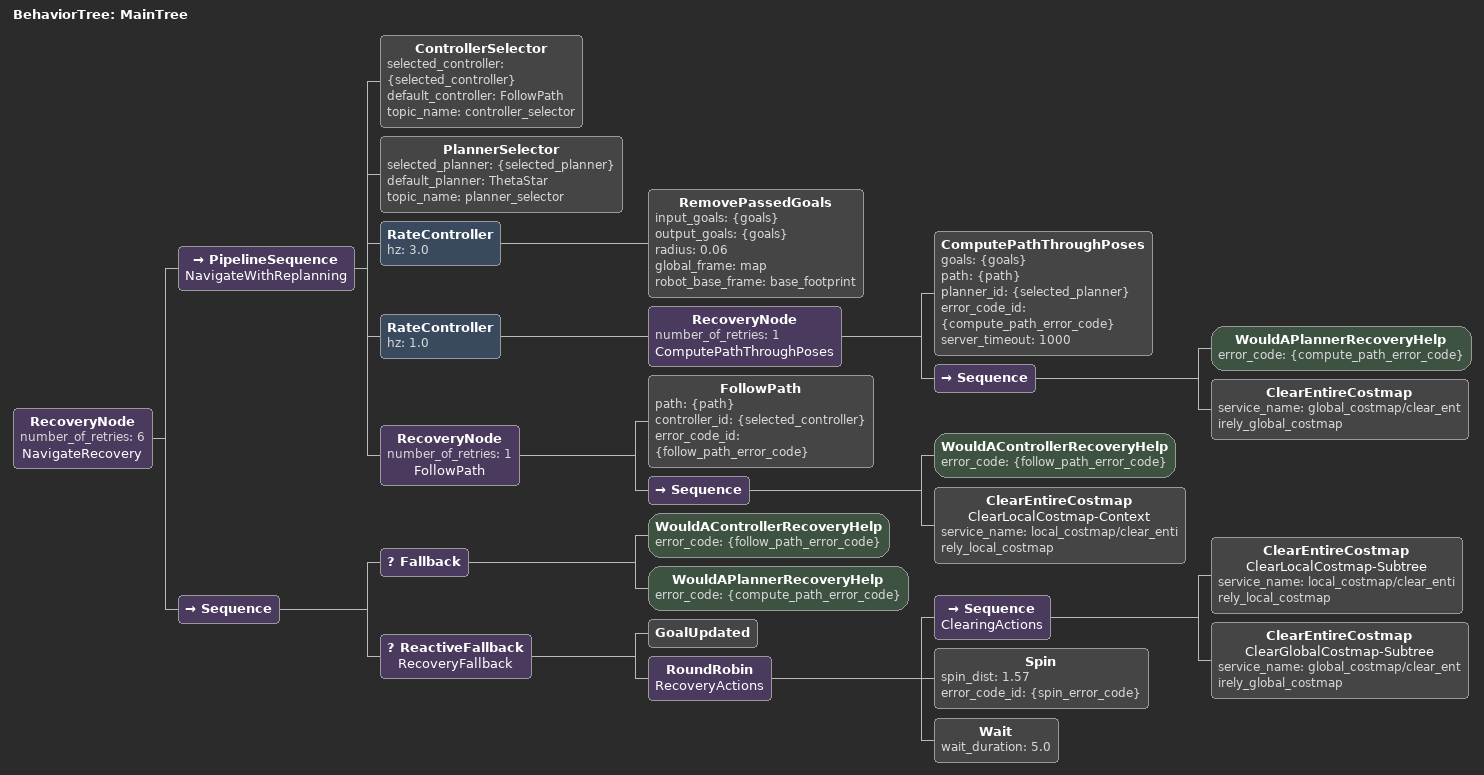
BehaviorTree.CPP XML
<root BTCPP_format="4" main_tree_to_execute="MainTree">
  <BehaviorTree ID="MainTree">
    <RecoveryNode number_of_retries="6" name="NavigateRecovery">
      <PipelineSequence name="NavigateWithReplanning">
        <ControllerSelector
          selected_controller="{selected_controller}"
          default_controller="FollowPath"
          topic_name="controller_selector"/>

        <PlannerSelector
          selected_planner="{selected_planner}"
          default_planner="ThetaStar"
          topic_name="planner_selector"/>

        <!-- 경유지 확인: 3Hz -->
        <RateController hz="3.0">
          <RemovePassedGoals
            input_goals="{goals}"
            output_goals="{goals}"
            radius="0.06"
            global_frame="map"
            robot_base_frame="base_footprint"/>
        </RateController>

        <!-- ThetaStar 경로 재계산: 1Hz -->
        <RateController hz="1.0">
          <RecoveryNode
            number_of_retries="1"
            name="ComputePathThroughPoses">

            <ComputePathThroughPoses
              goals="{goals}"
              path="{path}"
              planner_id="{selected_planner}"
              error_code_id="{compute_path_error_code}"
              server_timeout="1000"/>

            <Sequence>
              <WouldAPlannerRecoveryHelp
                error_code="{compute_path_error_code}"/>

              <ClearEntireCostmap
                service_name="global_costmap/clear_entirely_global_costmap"/>
            </Sequence>

          </RecoveryNode>
        </RateController>
        <RecoveryNode number_of_retries="1" name="FollowPath">
          <FollowPath path="{path}" controller_id="{selected_controller}" error_code_id="{follow_path_error_code}"/>
          <Sequence>
            <WouldAControllerRecoveryHelp error_code="{follow_path_error_code}"/>
            <ClearEntireCostmap name="ClearLocalCostmap-Context" service_name="local_costmap/clear_entirely_local_costmap"/>
          </Sequence>
        </RecoveryNode>
      </PipelineSequence>
      <Sequence>
        <Fallback>
          <WouldAControllerRecoveryHelp error_code="{follow_path_error_code}"/>
          <WouldAPlannerRecoveryHelp error_code="{compute_path_error_code}"/>
        </Fallback>
        <ReactiveFallback name="RecoveryFallback">
          <GoalUpdated/>
          <RoundRobin name="RecoveryActions">
            <Sequence name="ClearingActions">
              <ClearEntireCostmap name="ClearLocalCostmap-Subtree" service_name="local_costmap/clear_entirely_local_costmap"/>
              <ClearEntireCostmap name="ClearGlobalCostmap-Subtree" service_name="global_costmap/clear_entirely_global_costmap"/>
            </Sequence>
            <Spin spin_dist="1.57" error_code_id="{spin_error_code}"/>
            <Wait wait_duration="5.0"/>
          </RoundRobin>
        </ReactiveFallback>
      </Sequence>
    </RecoveryNode>
  </BehaviorTree>
</root>
